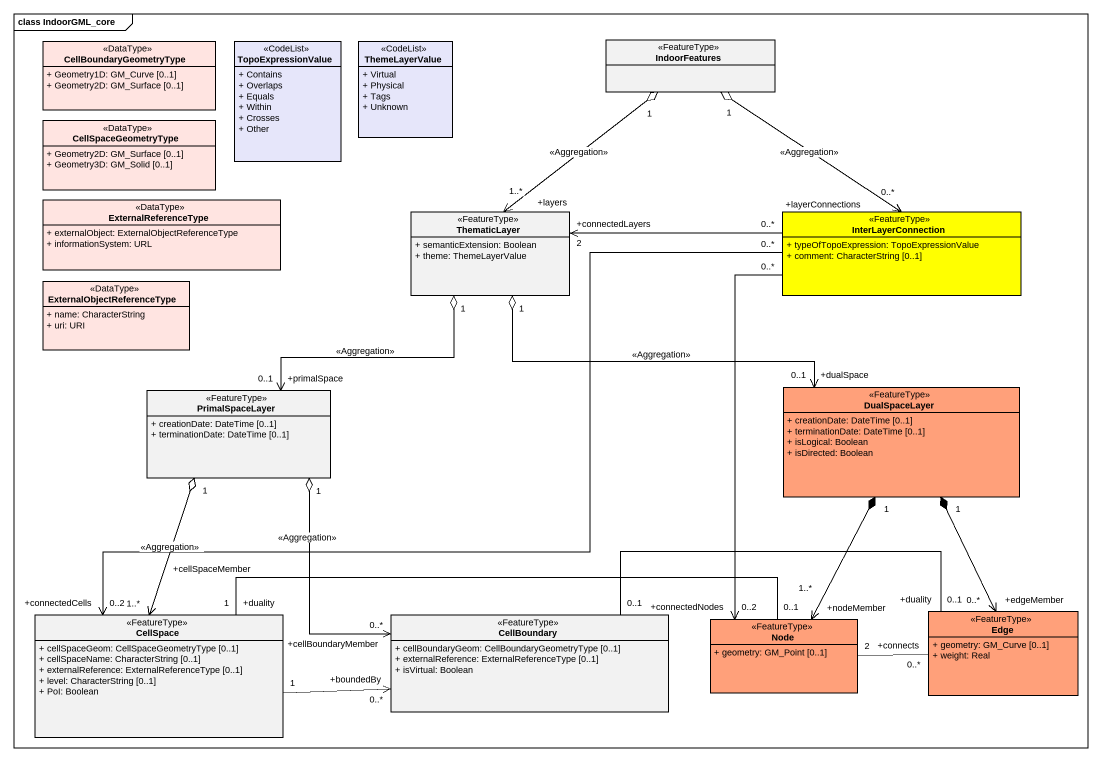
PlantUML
@startuml
mainframe class IndoorGML_core
hide circle
hide empty members
skinparam classAttributeIconSize 0
class IndoorFeatures <<FeatureType>>
class CellBoundaryGeometryType <<DataType>> #FFE4E1 {
  + Geometry1D: GM_Curve [0..1]
  + Geometry2D: GM_Surface [0..1]
}
class TopoExpressionValue <<CodeList>> #E6E6FA {
  + Contains
  + Overlaps
  + Equals
  + Within
  + Crosses
  + Other
}
class ThemeLayerValue <<CodeList>> #E6E6FA {
  + Virtual
  + Physical
  + Tags
  + Unknown
}
class CellSpaceGeometryType <<DataType>> #FFE4E1 {
  + Geometry2D: GM_Surface [0..1]
  + Geometry3D: GM_Solid [0..1]
}
class ExternalReferenceType <<DataType>> #FFE4E1 {
  + externalObject: ExternalObjectReferenceType
  + informationSystem: URL
}
class ThematicLayer <<FeatureType>> {
  + semanticExtension: Boolean
  + theme: ThemeLayerValue
}
class InterLayerConnection <<FeatureType>> #FFFF00 {
  + typeOfTopoExpression: TopoExpressionValue
  + comment: CharacterString [0..1]
}
class ExternalObjectReferenceType <<DataType>> #FFE4E1 {
  + name: CharacterString
  + uri: URI
}
class DualSpaceLayer <<FeatureType>> #FFA07A {
  + creationDate: DateTime [0..1]
  + terminationDate: DateTime [0..1]
  + isLogical: Boolean
  + isDirected: Boolean
}
class PrimalSpaceLayer <<FeatureType>> {
  + creationDate: DateTime [0..1]
  + terminationDate: DateTime [0..1]
}
class CellSpace <<FeatureType>> {
  + cellSpaceGeom: CellSpaceGeometryType [0..1]
  + cellSpaceName: CharacterString [0..1]
  + externalReference: ExternalReferenceType [0..1]
  + level: CharacterString [0..1]
  + PoI: Boolean
}
class CellBoundary <<FeatureType>> {
  + cellBoundaryGeom: CellBoundaryGeometryType [0..1]
  + externalReference: ExternalReferenceType [0..1]
  + isVirtual: Boolean
}
class "Node" as Node_ <<FeatureType>> #FFA07A {
  + geometry: GM_Point [0..1]
}
class Edge <<FeatureType>> #FFA07A {
  + geometry: GM_Curve [0..1]
  + weight: Real
}
IndoorFeatures "1" o--> "+layers\n1..*" ThematicLayer : <<Aggregation>>
IndoorFeatures "1" o--> "+layerConnections\n0..*" InterLayerConnection : <<Aggregation>>
ThematicLayer "1" o-right-> "+dualSpace\n0..1" DualSpaceLayer : <<Aggregation>>
ThematicLayer "1" o--> "+primalSpace\n0..1" PrimalSpaceLayer : <<Aggregation>>
InterLayerConnection "0..*" -left-> "+connectedLayers\n2" ThematicLayer
InterLayerConnection "0..*" -left-> "+connectedCells\n0..2" CellSpace
InterLayerConnection "0..*" --> "+connectedNodes\n0..2" Node_
PrimalSpaceLayer "1" o--> "+cellSpaceMember\n1..*" CellSpace : <<Aggregation>>
PrimalSpaceLayer "1" o--> "+cellBoundaryMember\n0..*" CellBoundary : <<Aggregation>>
CellSpace "1" -right-> "+boundedBy\n0..*" CellBoundary
CellSpace "+duality\n1" -right- "0..1" Node_
CellBoundary "0..1" -right- "+duality\n0..1" Edge
Node_ "+nodeMember\n1..*" <-up-* "1" DualSpaceLayer
Node_ "2" -right- "+connects\n0..*" Edge
Edge "+edgeMember\n0..*" <-up-* "1" DualSpaceLayer
@enduml
